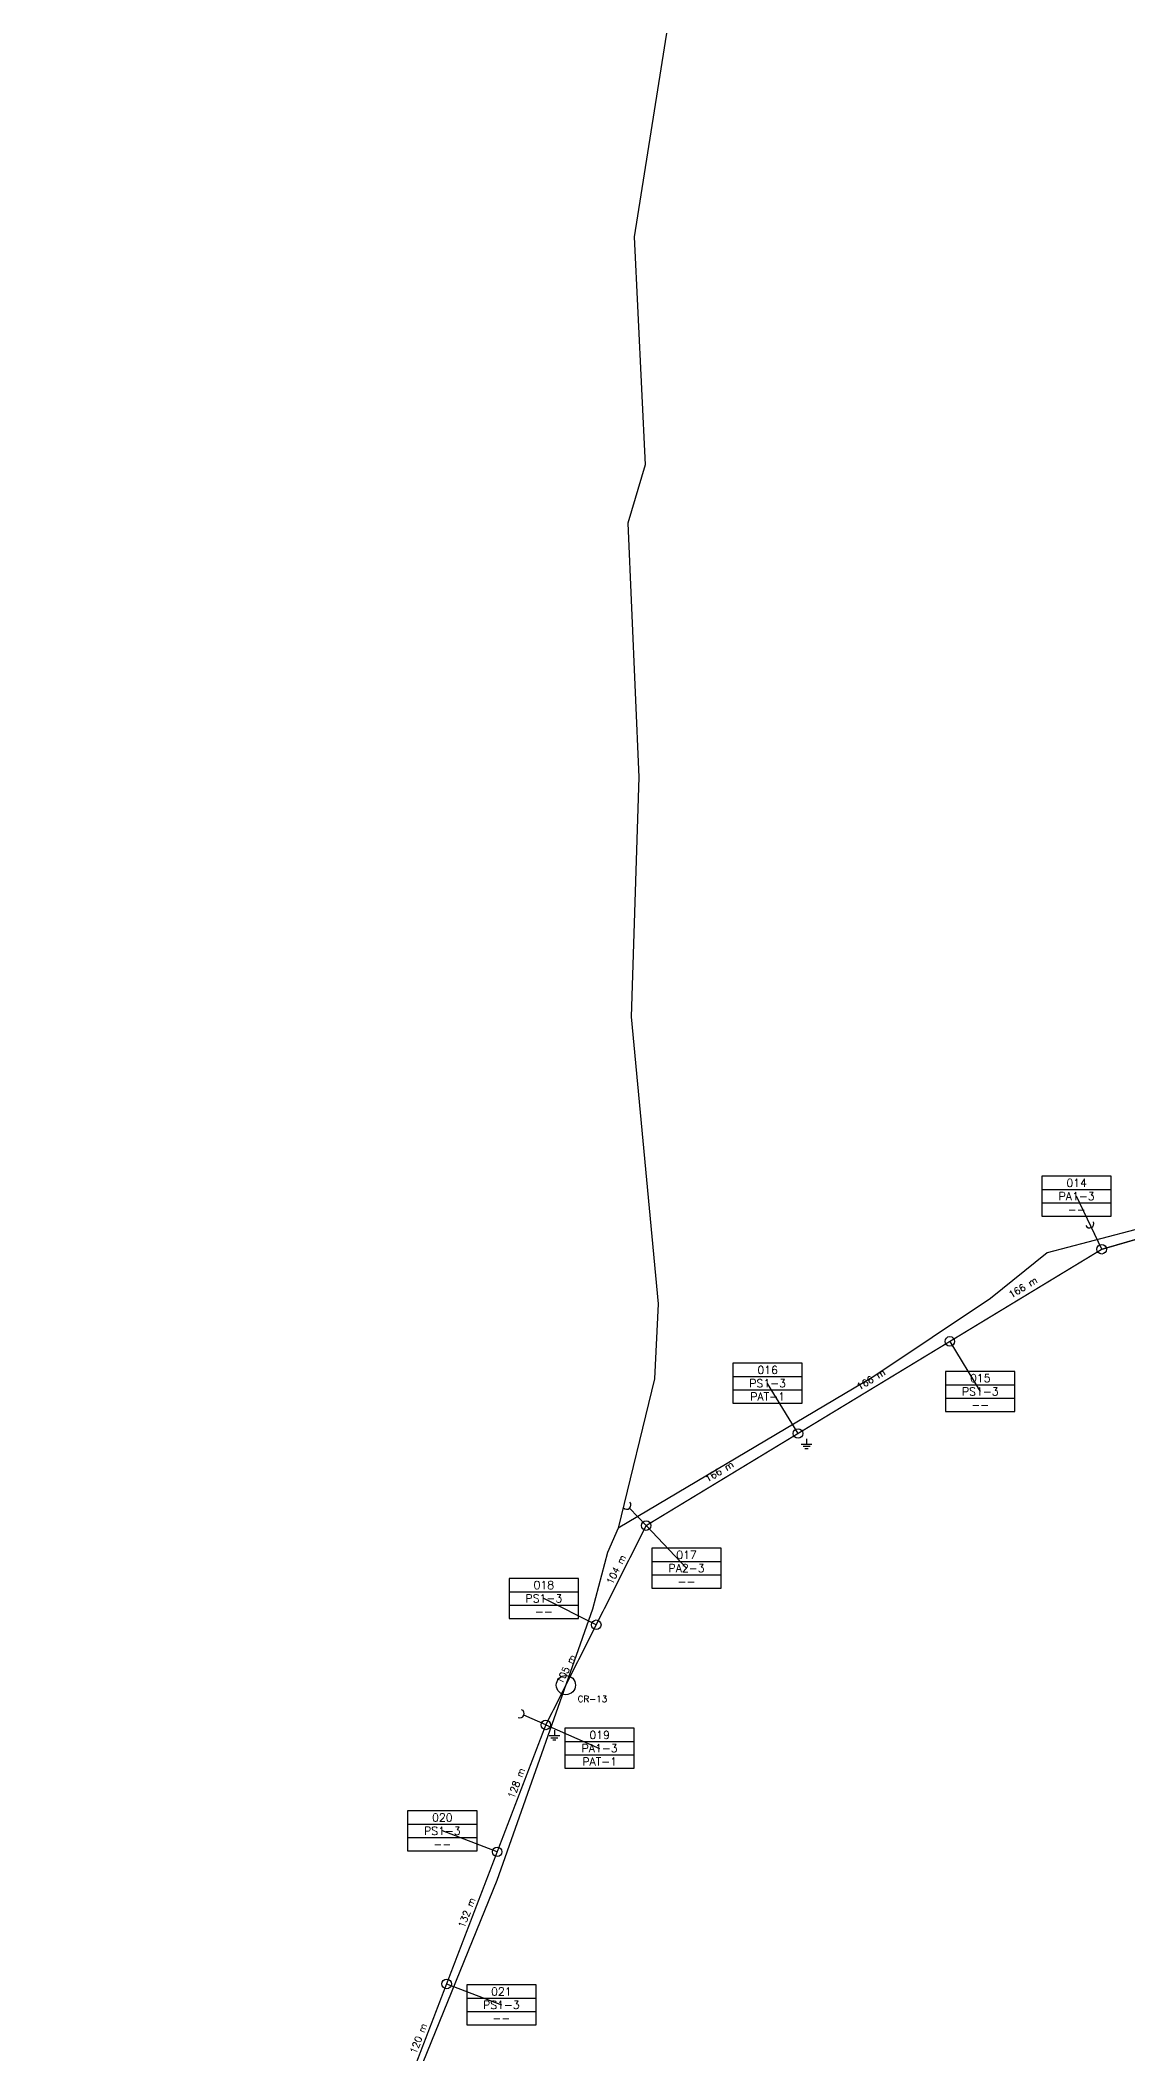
# Model space of a CAD drawing. Header units: metres. Extents: x 405922 to 419705, y 8261045 to 8275273.
# Drawn here: x 408891 to 409910, y 8268721 to 8270608 of the extents above; entities that cross this region are included whole.
import ezdxf
from ezdxf.enums import TextEntityAlignment as Align

# ---------------------------------------------------------------- set-up
doc = ezdxf.new("R2010")
doc.units = ezdxf.units.M
for name, color, linetype in [('CRUCES', 30, 'Continuous'), ('RP_CONDUCTOR', 5, 'Continuous'), ('RP_CUADROPOSTE', 5, 'Continuous'), ('RP_POSTE', 1, 'Continuous'), ('RP_PTIERRA', 2, 'Continuous'), ('RP_RETENIDA', 1, 'Continuous'), ('RP_VANO', 4, 'Continuous'), ('VIAS', 8, 'Continuous')]:
    doc.layers.add(name, color=color, linetype=linetype)
doc.styles.add('ROMANS', font='romans.shx')

# ---------------------------------------------------------------- blocks, each defined once
blk = doc.blocks.new('POSTE_LP')
blk.add_circle((0, 0), 0.9)
blk = doc.blocks.new('RETENIDA')
blk.add_line((0, 0), (4.5, 0))
blk.add_arc((5.3, 0), 0.8, 90, 270)
blk = doc.blocks.new('CUADRO_POSTE')
for p, q in [((0, 5), (13, 5)), ((0, 2.5), (13, 2.5))]:
    blk.add_line(p, q)
blk.add_lwpolyline([(0, 0), (13, 0), (13, 7.5), (0, 7.5)], close=True)
at = {"style": 'ROMANS'}
for tag, p in [('NUMERO', (6.5, 6.25)), ('ARMADO', (6.5, 3.75)), ('PAT', (6.5, 1.25))]:
    blk.add_attdef(tag, text='', height=1.5, dxfattribs=at).set_placement(p, align=Align.MIDDLE_CENTER)
blk = doc.blocks.new('PAT')
for p, q in [((0, 0), (0, -1)), ((-1, -1), (1, -1)), ((-0.65, -1.4), (0.65, -1.4)), ((-0.3, -1.8), (0.3, -1.8))]:
    blk.add_line(p, q)

msp = doc.modelspace()

# ---------------------------------------------------------------- linework, layer by layer
at = {"layer": 'CRUCES'}
msp.add_circle((409383.2, 8269066.5), 9, dxfattribs=at)
at = {"layer": 'RP_CONDUCTOR', "const_width": 1.25}
msp.add_lwpolyline([(410865.2, 8270474.2), (410779, 8270300), (410516.8, 8269908.3), (410407.5, 8269794.3), (410096.9, 8269536.3), (409885.3, 8269474.9), (409458.4, 8269216), (409364.4, 8269029.2), (409147.6, 8268463.4), (408965.3, 8268176.3), (408891.3, 8268014.8), (408925.2, 8267828.8), (409031.1, 8267558.9), (409035.9, 8267243.4), (408922.5, 8266760.5), (408968.9, 8266600.8), (409644, 8265972.9)], dxfattribs=at)
at = {"layer": 'RP_CUADROPOSTE'}
for p, q in [((409885.3, 8269475), (409861.8, 8269524.7)), ((409743, 8269388.6), (409771.5, 8269341.6)), ((409600.7, 8269302.3), (409572.2, 8269349.3)), ((409458.4, 8269216), (409496.2, 8269176.1)), ((409411.6, 8269123), (409362.5, 8269147.8)), ((409364.4, 8269029.2), (409414.8, 8269007.2)), ((409318.8, 8268910.2), (409267.4, 8268929.8)), ((409271.4, 8268786.4), (409322.7, 8268766.8))]:
    msp.add_line(p, q, dxfattribs=at)
at = {"layer": 'VIAS'}
for points in [[(409479.2, 8271579), (409473.8, 8271526.9), (409440.8, 8271493.7), (409395.4, 8271427.4), (409376.7, 8271303.1), (409395.7, 8271135.2), (409414.4, 8271068.2), (409424.5, 8270978.4), (409441.2, 8270810.9), (409481.4, 8270640.5), (409447.3, 8270423.8), (409457.5, 8270210.2), (409441.1, 8270155.6), (409451.5, 8269917.5), (409444.2, 8269692.8), (409469.7, 8269423.8), (409466.1, 8269353.5), (409432.1, 8269213.7)], [(410081.8, 8269536.7), (409834.3, 8269471.5), (409781, 8269428.9), (409671.7, 8269355.6), (409432.1, 8269213.7), (409422.2, 8269190.9), (409408.2, 8269137.5), (409318.6, 8268883.5), (409172.2, 8268523.8)]]:
    msp.add_lwpolyline(points, dxfattribs=at)

# ---------------------------------------------------------------- block references
at = {"layer": 'RP_CUADROPOSTE', "xscale": 5, "yscale": 5}
for p, values in [((409829.3, 8269505.9), {'NUMERO': '014', 'ARMADO': 'PA1-3', 'PAT': '--'}), ((409539.7, 8269330.6), {'NUMERO': '016', 'ARMADO': 'PS1-3', 'PAT': 'PAT-1'}), ((409739, 8269322.9), {'NUMERO': '015', 'ARMADO': 'PS1-3', 'PAT': '--'}), ((409463.7, 8269157.3), {'NUMERO': '017', 'ARMADO': 'PA2-3', 'PAT': '--'}), ((409330, 8269129), {'NUMERO': '018', 'ARMADO': 'PS1-3', 'PAT': '--'}), ((409382.3, 8268988.5), {'NUMERO': '019', 'ARMADO': 'PA1-3', 'PAT': 'PAT-1'}), ((409234.9, 8268911.1), {'NUMERO': '020', 'ARMADO': 'PS1-3', 'PAT': '--'}), ((409290.2, 8268748), {'NUMERO': '021', 'ARMADO': 'PS1-3', 'PAT': '--'})]:
    msp.add_blockref('CUADRO_POSTE', p, dxfattribs=at).add_auto_attribs(values)
at = {"layer": 'RP_POSTE', "xscale": 5, "yscale": 5}
for p in [(409885.3, 8269475), (409743, 8269388.6), (409600.7, 8269302.3), (409458.4, 8269216), (409411.6, 8269123), (409364.4, 8269029.2), (409318.8, 8268910.2), (409271.4, 8268786.4)]:
    msp.add_blockref('POSTE_LP', p, dxfattribs=at)
at = {"layer": 'RP_PTIERRA', "xscale": 5, "yscale": 5}
for p in [(409608.7, 8269297.3), (409372.4, 8269024.2)]:
    msp.add_blockref('PAT', p, dxfattribs=at)
at = {"layer": 'RP_RETENIDA', "xscale": 5, "yscale": 5}
for p, rotation in [((409885.3, 8269475), 115.2488149962125), ((409458.4, 8269216), 133.4746089905191), ((409364.4, 8269029.2), 156.4421107413491)]:
    msp.add_blockref('RETENIDA', p, dxfattribs=dict(at, rotation=rotation))

# ---------------------------------------------------------------- texts
at = {"layer": 'CRUCES', "style": 'ROMANS'}
msp.add_text('CR-13', height=6, dxfattribs=at).set_placement((409394.2, 8269050.5))
at = {"layer": 'RP_VANO', "style": 'ROMANS'}
for s, rotation, p in [('166 m', 31.2395, (409814.2, 8269434.8)), ('166 m', 31.2365, (409671.8, 8269348.5)), ('166 m', 31.2377, (409529.5, 8269262.2)), ('104 m', 63.2897, (409435, 8269172.5)), ('105 m', 63.2885, (409388, 8269079.1)), ('128 m', 69.039, (409341.6, 8268972.7)), ('132 m', 69.0386, (409295.1, 8268851.3)), ('120 m', 69.0427, (409249.9, 8268733.4))]:
    msp.add_text(s, height=6.5, rotation=rotation, dxfattribs=at).set_placement(p, align=Align.BOTTOM_CENTER)

doc.saveas('drawing.dxf')
